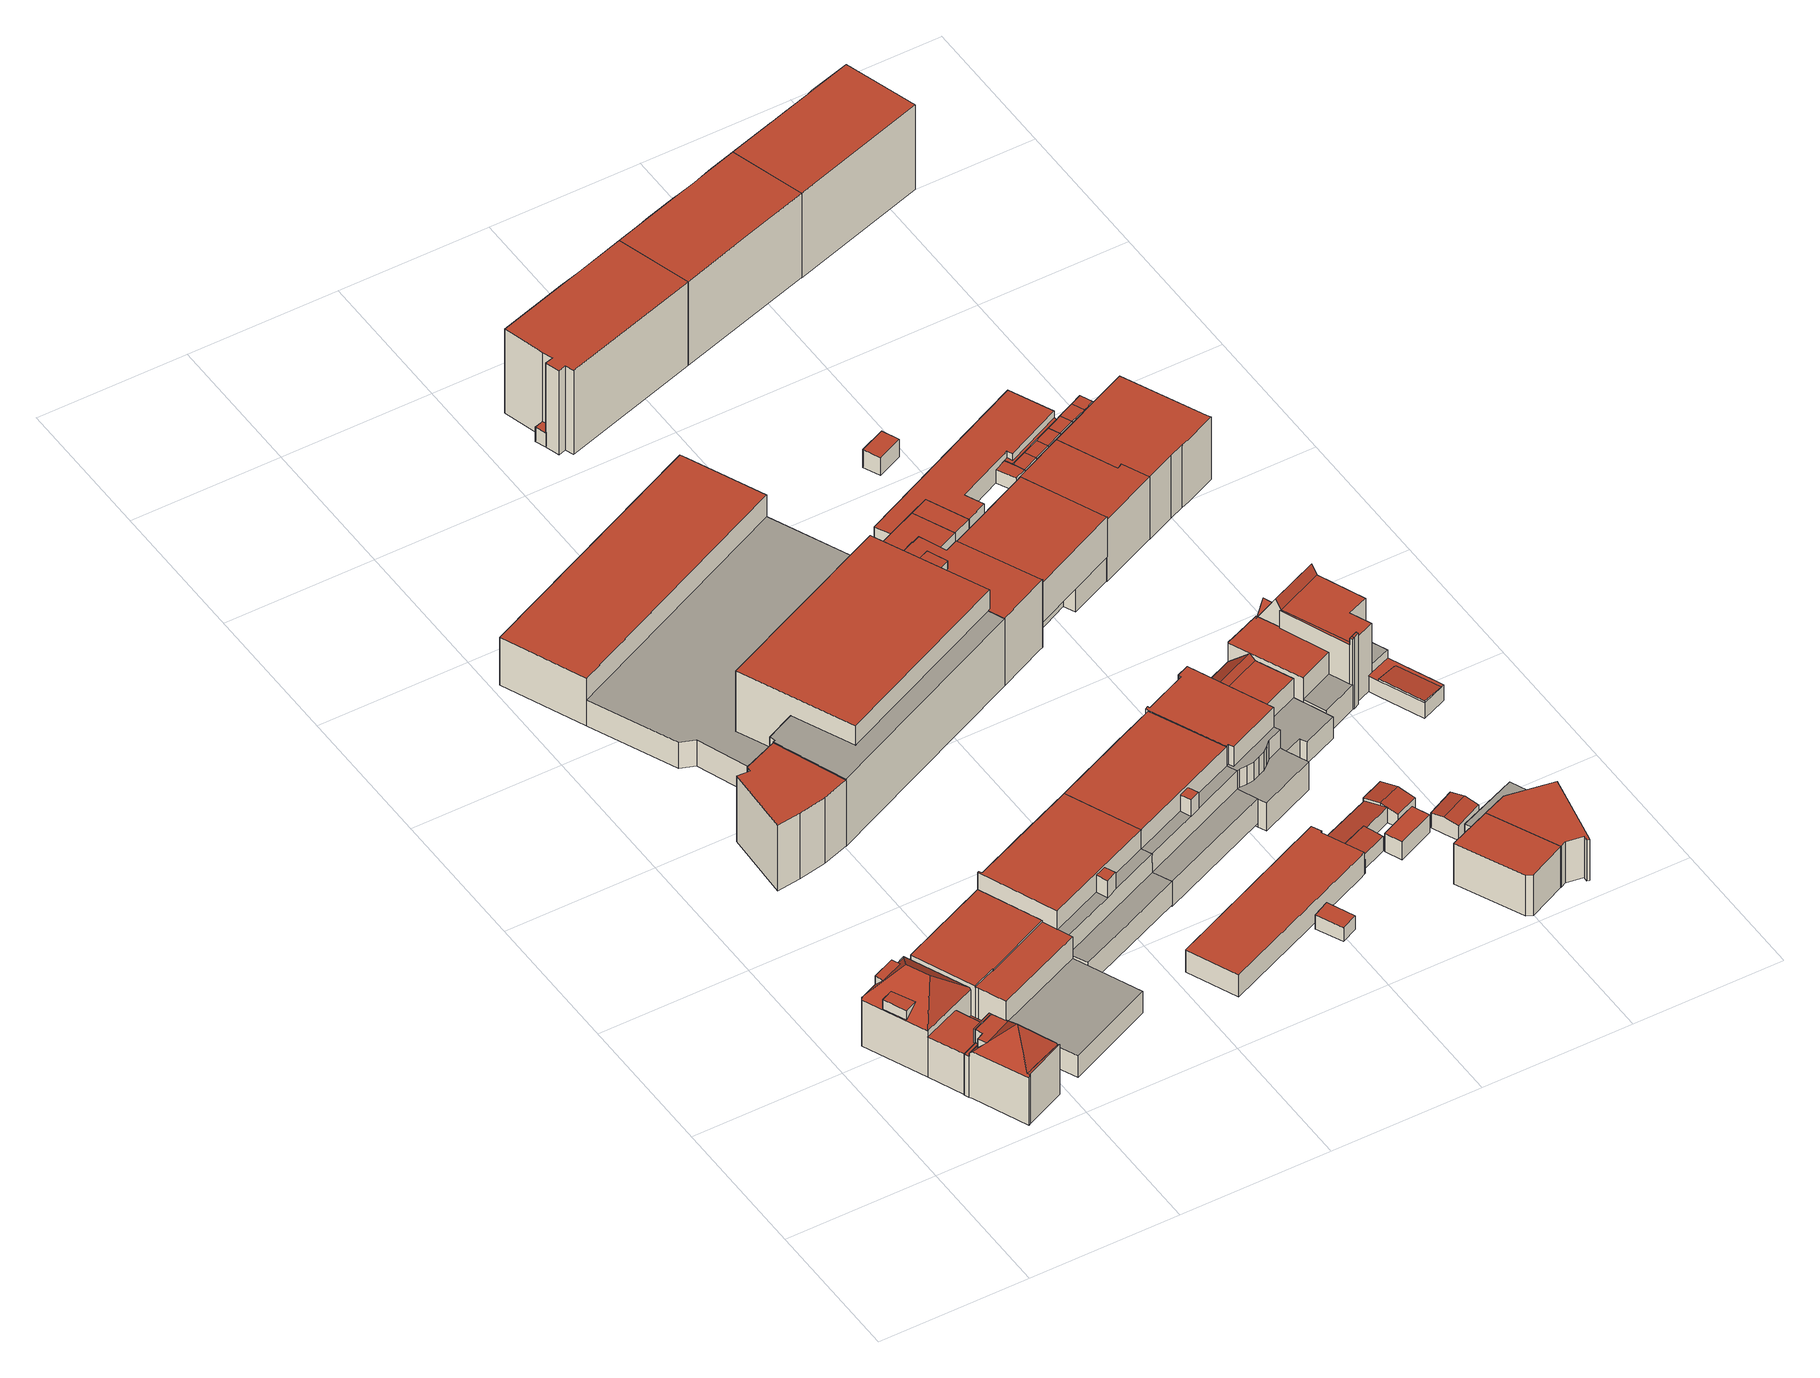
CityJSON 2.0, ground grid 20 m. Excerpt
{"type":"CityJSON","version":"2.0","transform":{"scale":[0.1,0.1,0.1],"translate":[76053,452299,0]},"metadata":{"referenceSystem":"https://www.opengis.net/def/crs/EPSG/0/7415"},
"CityObjects":{
"building1":{"type":"Building","attributes":{"Volume":888.44,"Dakoppervlakte":139.88,"Muuroppervlakte":337.25,"Vloeroppervlakte":117.99,"hoogte_Z_max_in_m_NAP":11.85,"GEB_DOEL":"bijeenkomstfunctie - woonfunctie","dateOfConstruction":"1932-01-01","measuredHeight":10.89},"children":["building1-1"],"geometry":[{"type":"Solid","lod":"2","boundaries":[[[[0,1,2,3,4,5,6,7,8,9,10,11,12,13,14]],[[15,16,17,18]],[[19,16,15,20,21,22,23,24,25]],[[22,26,27,28,29,23],[30,31,32,33]],[[29,34,24,23]],[[34,29,28,35]],[[36,37,38,39,40,41]],[[42,43,44,45,46,47]],[[48,49,50,51]],[[27,26,5,4]],[[4,3,41,28,27]],[[24,34,35,46,12,11,10]],[[25,24,10,9]],[[22,21,6]],[[18,17,19,20]],[[7,6,21,20,19,25,9,8]],[[18,20,15]],[[36,41,3,2]],[[2,1,37,36]],[[45,13,12,46]],[[13,45,44,14]],[[1,0,43,48,51,37]],[[44,43,0,14]],[[43,42,49,48]],[[42,47,40,39]],[[50,38,37,51]],[[50,49,42,39,38]],[[41,40,47,46,35,28]],[[6,5,26,22]],[[17,16,19]],[[52,53,30,33]],[[52,32,31,53]],[[31,30,53]],[[52,33,32]]]],"semantics":{"surfaces":[{"type":"GroundSurface"},{"type":"RoofSurface"},{"type":"WallSurface"}],"values":[[0,1,1,1,1,1,1,1,1,2,2,2,2,2,2,2,2,2,2,2,2,2,2,2,2,2,2,2,2,2,1,2,2,2]]}}]},
"building1-1":{"type":"BuildingInstallation","attributes":{"relationToConstruction":"outside"},"parents":["building1"],"geometry":[{"type":"MultiSurface","lod":"2","boundaries":[[[52,53,30,33]],[[52,32,31,53]],[[31,30,53]],[[52,33,32]]],"semantics":{"surfaces":[{"type":"RoofSurface"},{"type":"WallSurface"}],"values":[0,1,1,1]}}]},
"building2":{"type":"Building","attributes":{"Volume":468.53,"Dakoppervlakte":75.17,"Muuroppervlakte":232.63,"Vloeroppervlakte":55,"hoogte_Z_max_in_m_NAP":11.94,"GEB_DOEL":"industriefunctie - overige gebruiksfunctie","dateOfConstruction":"1932-01-01","measuredHeight":11.08},"geometry":[{"type":"Solid","lod":"2","boundaries":[[[[54,55,56,57,58,59,60,61,62,63,64,65,66]],[[67,68,69,70]],[[51,71,72,73,74,48]],[[37,36,75,76]],[[77,78,79,80]],[[81,82,83,84,74,73]],[[85,86,69,68,81,73]],[[81,87,82]],[[68,88,87,81]],[[85,73,89,90,91,92]],[[62,61,60,78,83,82,87]],[[92,75,55,54,66,86,85]],[[69,86,66,65]],[[87,88,63,62]],[[67,70,64,63,88]],[[65,64,70,69]],[[67,88,68]],[[75,36,56,55]],[[78,60,59,79]],[[56,36,37,80,79,59,58,57]],[[75,92,91,76]],[[78,77,84,83]],[[72,89,73]],[[74,84,77,80,48]],[[51,37,76,91,90,71]],[[72,71,90,89]],[[51,48,80,37]]]],"semantics":{"surfaces":[{"type":"GroundSurface"},{"type":"RoofSurface"},{"type":"WallSurface"}],"values":[[0,1,1,1,1,1,1,1,1,1,2,2,2,2,2,2,2,2,2,2,2,2,2,2,2,2,2]]}}]},
"building3":{"type":"Building","attributes":{"Volume":1581.73,"Dakoppervlakte":172.63,"Muuroppervlakte":419.39,"Vloeroppervlakte":299.23,"hoogte_Z_max_in_m_NAP":7.6,"GEB_DOEL":"winkelfunctie - woonfunctie","dateOfConstruction":"1932-01-01","measuredHeight":6.8},"geometry":[{"type":"Solid","lod":"2","boundaries":[[[[93,94,95,96,97,98,99,100,101,102]],[[103,104,105,106,107]],[[108,109,110,111,112,113]],[[114,115,116,117,118,119,120]],[[100,99,103,107]],[[99,98,104,103]],[[101,100,107,106]],[[97,96,110,109,117]],[[111,110,96,95]],[[95,94,120,112,111]],[[117,116,104,98,97]],[[120,94,93,114]],[[115,114,93,102,105]],[[113,112,120,119]],[[118,108,113,119]],[[109,108,118,117]],[[116,115,105,104]],[[106,105,102,101]]]],"semantics":{"surfaces":[{"type":"GroundSurface"},{"type":"OuterFloorSurface"},{"type":"RoofSurface"},{"type":"WallSurface"}],"values":[[0,1,2,2,3,3,3,3,3,3,3,3,3,3,3,3,3,3]]}}]},
"building4":{"type":"Building","attributes":{"Volume":870.09,"Dakoppervlakte":86.11,"Muuroppervlakte":383.58,"Vloeroppervlakte":86.11,"hoogte_Z_max_in_m_NAP":11.16,"GEB_DOEL":"winkelfunctie,woonfunctie - woonfunctie","dateOfConstruction":"1934-01-01","measuredHeight":10.1},"geometry":[{"type":"Solid","lod":"2","boundaries":[[[[121,122,123,124,125,126,127,128,129]],[[130,131,132,133,134,135,136,137,138]],[[130,138,123,122]],[[122,121,131,130]],[[132,131,121,129]],[[129,128,133,132]],[[133,128,127,126,135,134]],[[126,125,136,135]],[[125,124,137,136]],[[123,138,137,124]]]],"semantics":{"surfaces":[{"type":"GroundSurface"},{"type":"RoofSurface"},{"type":"WallSurface"}],"values":[[0,1,2,2,2,2,2,2,2,2]]}}]},
"building5":{"type":"Building","attributes":{"Volume":1943.56,"Dakoppervlakte":175.83,"Muuroppervlakte":557.55,"Vloeroppervlakte":258.87,"hoogte_Z_max_in_m_NAP":10.24,"GEB_DOEL":"winkelfunctie - woonfunctie","dateOfConstruction":"1965-01-01","measuredHeight":9.32},"geometry":[{"type":"Solid","lod":"2","boundaries":[[[[139,140,141,142,143,144,145,146,147,148,149,150]],[[151,152,153,154,155]],[[156,157,158,159]],[[160,161,162,163]],[[164,165,166,167,168,169,170]],[[171,172,173,174]],[[164,170,139,150]],[[150,149,157,165,164]],[[141,168,167,142]],[[140,169,168,141]],[[170,169,140,139]],[[155,154,145,144]],[[148,147,152,151]],[[154,153,152,147,146,145]],[[144,143,163,162,155]],[[158,157,149,148,151]],[[161,171,174,159]],[[172,171,161,160]],[[159,174,173,156]],[[155,162,161,159,158,151]],[[156,173,172,160,163,166,165,157]],[[166,163,143,142,167]]]],"semantics":{"surfaces":[{"type":"GroundSurface"},{"type":"OuterFloorSurface"},{"type":"RoofSurface"},{"type":"WallSurface"}],"values":[[0,1,1,1,2,2,3,3,3,3,3,3,3,3,3,3,3,3,3,3,3,3]]}}]},
"building6":{"type":"Building","attributes":{"Volume":14063.41,"Dakoppervlakte":986.3,"Muuroppervlakte":2020.78,"Vloeroppervlakte":1757.65,"hoogte_Z_max_in_m_NAP":14.31,"GEB_DOEL":"bijeenkomstfunctie - industriefunctie - winkelfunctie - woonfunctie","dateOfConstruction":"2007-01-01","measuredHeight":13.35},"geometry":[{"type":"Solid","lod":"2","boundaries":[[[[175,176,177,178,179,180,181,182,183,184,185,186,187,188,189,190,191,192,193,194,195,196,197]],[[198,199,200,201,202,203,204,205,206,207]],[[208,209,210,211,212,213,214,215,216,217]],[[218,219,220,221,222]],[[223,224,225,226]],[[227,228,229,230,231,232,233,234,235,236,237,238,239,240,241,242,243]],[[244,245,246,247,248]],[[249,250,251,252]],[[207,191,190,198]],[[190,189,199,198]],[[189,188,200,199]],[[195,206,205,196]],[[221,220,219,206,195,194,193]],[[221,193,192,222]],[[218,222,192,191,207]],[[207,206,219,218]],[[234,233,180,179]],[[179,178,247,235,234]],[[175,197,238,237,245]],[[197,196,205,239,238]],[[233,232,181,180]],[[244,248,247,178,177,176]],[[245,244,176,175]],[[247,246,236,235]],[[236,246,245,237]],[[250,243,242,251]],[[252,251,242,241]],[[250,249,227,243]],[[186,185,210,209]],[[210,185,184,183,212,211]],[[217,200,188,187,208]],[[186,209,208,187]],[[229,213,212,230]],[[214,213,229,228,223,226,215]],[[203,202,225,224]],[[239,205,204,240]],[[216,201,200,217]],[[225,202,201,216,215,226]],[[249,252,241,240,204,203,224,223,228,227]],[[230,212,183,182,181,232,231]]]],"semantics":{"surfaces":[{"type":"GroundSurface"},{"type":"OuterFloorSurface"},{"type":"RoofSurface"},{"type":"WallSurface"}],"values":[[0,1,1,2,2,2,2,2,3,3,3,3,3,3,3,3,3,3,3,3,3,3,3,3,3,3,3,3,3,3,3,3,3,3,3,3,3,3,3,3]]}}]},
"building7":{"type":"Building","attributes":{"Volume":2025.37,"Dakoppervlakte":179.25,"Muuroppervlakte":566.85,"Vloeroppervlakte":248.14,"hoogte_Z_max_in_m_NAP":10.24,"GEB_DOEL":"winkelfunctie - woonfunctie","dateOfConstruction":"1965-01-01","measuredHeight":9.5},"geometry":[{"type":"Solid","lod":"2","boundaries":[[[[253,254,255,256,257,258,259,260,261]],[[154,262,263,155]],[[162,264,265,163]],[[266,267,268,269]],[[270,271,272,167,166]],[[273,274,275,276]],[[270,269,259,258,271]],[[271,258,257,256,167,272]],[[155,254,253,154]],[[262,154,253,261]],[[262,261,260,263]],[[260,259,269,268,263]],[[162,163,255,254,155]],[[267,276,275,264]],[[273,276,267,266]],[[264,275,274,265]],[[267,264,162,155,263,268]],[[265,274,273,266,269,270,166,163]],[[256,255,163,166,167]]]],"semantics":{"surfaces":[{"type":"GroundSurface"},{"type":"OuterFloorSurface"},{"type":"RoofSurface"},{"type":"WallSurface"}],"values":[[0,1,1,1,2,2,3,3,3,3,3,3,3,3,3,3,3,3,3]]}}]},
"building8":{"type":"Building","attributes":{"Volume":702.46,"Dakoppervlakte":218.72,"Muuroppervlakte":255.79,"Vloeroppervlakte":218.22,"hoogte_Z_max_in_m_NAP":4.01,"GEB_DOEL":"onbekend","dateOfConstruction":"1932-01-01","measuredHeight":3.42},"geometry":[{"type":"Solid","lod":"2","boundaries":[[[[277,278,279,280,281,282,283,284,285,286,287,288]],[[289,290,291,292,293,294,295]],[[296,297,298,299,300,301,302]],[[303,304,305,306,307,308]],[[292,291,279,278]],[[278,277,293,292]],[[307,295,294,293,277,288,287]],[[300,283,282,301]],[[301,282,281,302]],[[296,302,281,280]],[[303,308,286,285]],[[304,303,285,284]],[[286,308,307,287]],[[305,304,284,283,300,299]],[[305,299,298,306]],[[307,306,298,297,289,295]],[[297,296,290,289]],[[280,279,291,290,296]]]],"semantics":{"surfaces":[{"type":"GroundSurface"},{"type":"RoofSurface"},{"type":"WallSurface"}],"values":[[0,1,1,1,2,2,2,2,2,2,2,2,2,2,2,2,2,2]]}}]},
"building9":{"type":"Building","attributes":{"Volume":20.59,"Dakoppervlakte":9.68,"Muuroppervlakte":27.11,"Vloeroppervlakte":9.68,"hoogte_Z_max_in_m_NAP":2.98,"GEB_DOEL":"onbekend","dateOfConstruction":"1928-01-01","measuredHeight":2.13},"geometry":[{"type":"Solid","lod":"2","boundaries":[[[[309,310,311,312]],[[313,314,315,316]],[[312,314,313,309]],[[312,311,315,314]],[[310,316,315,311]],[[316,310,309,313]]]],"semantics":{"surfaces":[{"type":"GroundSurface"},{"type":"RoofSurface"},{"type":"WallSurface"}],"values":[[0,1,2,2,2,2]]}}]},
"building10":{"type":"Building","attributes":{"Volume":3.92,"Dakoppervlakte":1.78,"Muuroppervlakte":11.78,"Vloeroppervlakte":1.78,"hoogte_Z_max_in_m_NAP":3.5,"GEB_DOEL":"onbekend","dateOfConstruction":"1966-01-01","measuredHeight":2.2},"geometry":[{"type":"Solid","lod":"2","boundaries":[[[[317,318,319,320,321]],[[322,323,324,325,326]],[[323,321,320,319,325,324]],[[319,318,326,325]],[[317,322,326,318]],[[322,317,321,323]]]],"semantics":{"surfaces":[{"type":"GroundSurface"},{"type":"RoofSurface"},{"type":"WallSurface"}],"values":[[0,1,2,2,2,2]]}}]},
"building11":{"type":"Building","attributes":{"Volume":1177.25,"Dakoppervlakte":97.2,"Muuroppervlakte":461.19,"Vloeroppervlakte":137.43,"hoogte_Z_max_in_m_NAP":10.32,"GEB_DOEL":"industriefunctie - woonfunctie","dateOfConstruction":"1992-01-01","measuredHeight":10.07},"geometry":[{"type":"Solid","lod":"2","boundaries":[[[[327,328,329,330,331,332,333,334,335,336,337,338,339,340,341,342]],[[343,344,345,346,347,263,262,348,349,350,351,352,353]],[[354,355,356,357,358,359,360,361,362,363,364,269,268]],[[365,366,367,368,369,370,371,372,373,374,375,376]],[[332,331,369,368]],[[370,369,331,330,269]],[[373,362,339,338,374]],[[374,338,337,336,376,375]],[[376,336,335,365]],[[335,334,366,365]],[[366,334,333,367]],[[327,342,349,348]],[[342,341,350,349]],[[340,351,350,341]],[[262,263,329,328]],[[348,262,328,327]],[[340,339,362,361,351]],[[268,269,330,329,263]],[[263,347,354,268]],[[355,354,347,346]],[[356,355,346,345]],[[357,356,345,344]],[[344,343,358,357]],[[359,358,343,353]],[[359,353,352,360]],[[360,352,351,361]],[[269,364,371,370]],[[371,364,363,372]],[[372,363,362,373]],[[332,368,367,333]]]],"semantics":{"surfaces":[{"type":"GroundSurface"},{"type":"OuterFloorSurface"},{"type":"RoofSurface"},{"type":"WallSurface"}],"values":[[0,1,1,2,3,3,3,3,3,3,3,3,3,3,3,3,3,3,3,3,3,3,3,3,3,3,3,3,3,3]]}}]},
"building12":{"type":"Building","attributes":{"Volume":2631.33,"Dakoppervlakte":203.4,"Muuroppervlakte":799.81,"Vloeroppervlakte":203.4,"hoogte_Z_max_in_m_NAP":14.12,"GEB_DOEL":"woonfunctie","dateOfConstruction":"1966-01-01","measuredHeight":12.94},"geometry":[{"type":"Solid","lod":"2","boundaries":[[[[377,378,379,380,381,382,383,384,385,386,387,388,389,390]],[[391,392,393,394,395,396,397,398,399,400,401,402,403,404]],[[385,384,401,400]],[[381,380,391,404,403,402,401,384,383,382]],[[391,380,379,378,393,392]],[[378,377,394,393]],[[377,390,395,394]],[[390,389,396,395]],[[396,389,388,387,398,397]],[[387,386,399,398]],[[385,400,399,386]]]],"semantics":{"surfaces":[{"type":"GroundSurface"},{"type":"RoofSurface"},{"type":"WallSurface"}],"values":[[0,1,2,2,2,2,2,2,2,2,2]]}}]},
"building13":{"type":"Building","attributes":{"Volume":139.35,"Dakoppervlakte":45.34,"Muuroppervlakte":83.41,"Vloeroppervlakte":45.34,"hoogte_Z_max_in_m_NAP":4,"GEB_DOEL":"onbekend","dateOfConstruction":"1974-01-01","measuredHeight":3.07},"geometry":[{"type":"Solid","lod":"2","boundaries":[[[[405,406,407,408,409]],[[410,411,412,413,414]],[[406,405,413,412]],[[405,409,414,413]],[[409,408,410,414]],[[408,407,411,410]],[[407,406,412,411]]]],"semantics":{"surfaces":[{"type":"GroundSurface"},{"type":"RoofSurface"},{"type":"WallSurface"}],"values":[[0,1,2,2,2,2,2]]}}]},
"building14":{"type":"Building","attributes":{"Volume":35.81,"Dakoppervlakte":13.01,"Muuroppervlakte":43.2,"Vloeroppervlakte":13,"hoogte_Z_max_in_m_NAP":3.34,"GEB_DOEL":"onbekend","dateOfConstruction":"1928-01-01","measuredHeight":2.8},"geometry":[{"type":"Solid","lod":"2","boundaries":[[[[415,416,417,418,419]],[[420,421,422,423,424]],[[424,416,415,420]],[[420,415,419,418,422,421]],[[422,418,417,423]],[[424,423,417,416]]]],"semantics":{"surfaces":[{"type":"GroundSurface"},{"type":"RoofSurface"},{"type":"WallSurface"}],"values":[[0,1,2,2,2,2]]}}]},
"building15":{"type":"Building","attributes":{"Volume":411.59,"Dakoppervlakte":65.21,"Muuroppervlakte":214.16,"Vloeroppervlakte":69.67,"hoogte_Z_max_in_m_NAP":7.13,"GEB_DOEL":"woonfunctie","dateOfConstruction":"1928-01-01","measuredHeight":6.27},"geometry":[{"type":"Solid","lod":"2","boundaries":[[[[425,426,427,428,429,430,431,432,433,434,435,436]],[[437,438,439,440]],[[441,442,443,444,445,446]],[[447,448,449,450]],[[433,432,445,444]],[[431,430,441,446]],[[442,441,430,429]],[[429,428,439,443,442]],[[428,427,450,440,439]],[[438,437,435,434]],[[426,447,450,427]],[[425,448,447,426]],[[425,436,449,448]],[[440,450,449,436,435,437]],[[433,444,443,439,438,434]],[[446,445,432,431]]]],"semantics":{"surfaces":[{"type":"GroundSurface"},{"type":"OuterFloorSurface"},{"type":"RoofSurface"},{"type":"WallSurface"}],"values":[[0,1,2,2,3,3,3,3,3,3,3,3,3,3,3,3]]}}]},
"building16":{"type":"Building","attributes":{"Volume":1501.16,"Dakoppervlakte":157.14,"Muuroppervlakte":495.07,"Vloeroppervlakte":143.59,"hoogte_Z_max_in_m_NAP":10.78,"GEB_DOEL":"industriefunctie - woonfunctie","dateOfConstruction":"1974-01-01","measuredHeight":9.88},"geometry":[{"type":"MultiSurface","lod":"2","boundaries":[[[451,452,453,454,455,456,457]],[[458,459,460,461,462,463,464,465]],[[466,467,468,469,470,471,472,473]],[[467,461,460,468]],[[469,468,460,459]],[[457,456,471,470,469,459,458]],[[455,454,473,471,456]],[[466,473,454,453,462,461,467]],[[451,457,458,465]],[[452,451,465,464]],[[464,463,462,453,452]]],"semantics":{"surfaces":[{"type":"GroundSurface"},{"type":"OuterCeilingSurface"},{"type":"RoofSurface"},{"type":"WallSurface"}],"values":[0,1,2,3,3,3,3,3,3,3,3]}}]},
"building17":{"type":"Building","attributes":{"Volume":568.85,"Dakoppervlakte":83.35,"Muuroppervlakte":226.31,"Vloeroppervlakte":113.78,"hoogte_Z_max_in_m_NAP":7.65,"GEB_DOEL":"winkelfunctie,woonfunctie","dateOfConstruction":"1932-01-01","measuredHeight":6.86},"geometry":[{"type":"Solid","lod":"2","boundaries":[[[[474,475,476,477,478,479,480,481,482,483,484,485,486]],[[487,488,489,490,491,492,493]],[[494,495,496,497]],[[497,498,499,494]],[[500,501,499,498]],[[501,500,485,484]],[[482,481,489,495,494,499,501,484,483]],[[497,496,488,475,474,486,498]],[[488,487,493,477,476,475]],[[489,481,480,490]],[[480,479,491,490]],[[479,478,492,491]],[[478,477,493,492]],[[488,496,495,489]],[[486,485,500,498]]]],"semantics":{"surfaces":[{"type":"GroundSurface"},{"type":"OuterFloorSurface"},{"type":"RoofSurface"},{"type":"WallSurface"}],"values":[[0,1,2,2,2,3,3,3,3,3,3,3,3,3,3]]}}]},
"building18":{"type":"Building","attributes":{"Volume":35.71,"Dakoppervlakte":16.37,"Muuroppervlakte":34.48,"Vloeroppervlakte":15.98,"hoogte_Z_max_in_m_NAP":3.05,"GEB_DOEL":"onbekend","dateOfConstruction":"1980-01-01","measuredHeight":2.5},"geometry":[{"type":"Solid","lod":"2","boundaries":[[[[502,503,504,505,506,507]],[[508,509,510,511]],[[508,511,512,513]],[[513,512,502,507]],[[505,504,510,509]],[[503,511,510,504]],[[513,507,506,505,509,508]],[[503,502,512,511]]]],"semantics":{"surfaces":[{"type":"GroundSurface"},{"type":"RoofSurface"},{"type":"WallSurface"}],"values":[[0,1,1,2,2,2,2,2]]}}]},
"building19":{"type":"Building","attributes":{"Volume":49.72,"Dakoppervlakte":16.18,"Muuroppervlakte":53.08,"Vloeroppervlakte":16.18,"hoogte_Z_max_in_m_NAP":4,"GEB_DOEL":"onbekend","dateOfConstruction":"1974-01-01","measuredHeight":3.07},"geometry":[{"type":"Solid","lod":"2","boundaries":[[[[514,408,407,515]],[[516,517,411,410]],[[514,515,517,516]],[[515,407,411,517]],[[408,410,411,407]],[[408,514,516,410]]]],"semantics":{"surfaces":[{"type":"GroundSurface"},{"type":"RoofSurface"},{"type":"WallSurface"}],"values":[[0,1,2,2,2,2]]}}]},
"building20":{"type":"Building","attributes":{"Volume":38.27,"Dakoppervlakte":16.06,"Muuroppervlakte":36.92,"Vloeroppervlakte":19.9,"hoogte_Z_max_in_m_NAP":3.44,"GEB_DOEL":"onbekend","dateOfConstruction":"1928-01-01","measuredHeight":2.67},"geometry":[{"type":"Solid","lod":"2","boundaries":[[[[518,519,520,521,522,523]],[[524,525,526,527]],[[524,528,529,525]],[[527,518,523,522,528,524]],[[522,521,529,528]],[[529,521,520,519,526,525]],[[527,526,519,518]]]],"semantics":{"surfaces":[{"type":"GroundSurface"},{"type":"RoofSurface"},{"type":"WallSurface"}],"values":[[0,1,1,2,2,2,2]]}}]},
"building21":{"type":"Building","attributes":{"Volume":23.76,"Dakoppervlakte":8.87,"Muuroppervlakte":32.67,"Vloeroppervlakte":8.87,"hoogte_Z_max_in_m_NAP":3.67,"GEB_DOEL":"overige gebruiksfunctie","dateOfConstruction":"1980-01-01","measuredHeight":2.68},"geometry":[{"type":"Solid","lod":"2","boundaries":[[[[530,531,532,533]],[[534,535,536,537]],[[530,533,534,537]],[[533,532,535,534]],[[531,536,535,532]],[[536,531,530,537]]]],"semantics":{"surfaces":[{"type":"GroundSurface"},{"type":"RoofSurface"},{"type":"WallSurface"}],"values":[[0,1,2,2,2,2]]}}]},
"building22":{"type":"Building","attributes":{"Volume":539.73,"Dakoppervlakte":70.27,"Muuroppervlakte":249.35,"Vloeroppervlakte":103.03,"hoogte_Z_max_in_m_NAP":7.13,"GEB_DOEL":"industriefunctie - woonfunctie","dateOfConstruction":"1928-01-01","measuredHeight":6.34},"geometry":[{"type":"Solid","lod":"2","boundaries":[[[[538,539,540,541,542,543,544,545,546,547,548,549,550,551]],[[552,553,554,555,556,557]],[[558,556,559,560]],[[443,442,561,562,563,564,565,566]],[[567,568,569,570,571,572]],[[573,574,575,576]],[[543,542,442,443,554]],[[542,541,561,442]],[[562,561,541,540]],[[562,540,539,563]],[[564,538,551,559,565]],[[545,544,553,552]],[[544,543,554,553]],[[552,557,546,545]],[[549,548,567,572]],[[547,568,567,548]],[[549,572,574,573,550]],[[551,550,573,560,559]],[[571,575,574,572]],[[575,571,570,576]],[[569,558,560,573,576,570]],[[557,556,558,569,568,547,546]],[[556,555,566,565,559]],[[555,554,443,566]],[[563,539,538,564]]]],"semantics":{"surfaces":[{"type":"GroundSurface"},{"type":"OuterFloorSurface"},{"type":"RoofSurface"},{"type":"WallSurface"}],"values":[[0,1,1,2,2,2,3,3,3,3,3,3,3,3,3,3,3,3,3,3,3,3,3,3,3]]}}]},
"building23":{"type":"Building","attributes":{"Volume":475.35,"Dakoppervlakte":56.86,"Muuroppervlakte":326.02,"Vloeroppervlakte":73.69,"hoogte_Z_max_in_m_NAP":11.46,"GEB_DOEL":"winkelfunctie,woonfunctie","dateOfConstruction":"1932-01-01","measuredHeight":10.77},"geometry":[{"type":"Solid","lod":"2","boundaries":[[[[577,578,579,580,581,582,583,584,585,586]],[[587,588,589,590,591]],[[592,593,594,595,596,597,598,599]],[[600,601,602,603]],[[604,605,606,607]],[[593,592,584,583,587]],[[577,597,596,578]],[[598,586,585,584,592,599]],[[583,582,588,587]],[[589,588,582,581]],[[596,603,602,579,578]],[[581,580,604,607,589]],[[605,604,580,579,602]],[[602,601,606,605]],[[606,601,590,589,607]],[[587,591,594,593]],[[601,600,595,594,591,590]],[[600,603,596,595]],[[577,586,598,597]]]],"semantics":{"surfaces":[{"type":"GroundSurface"},{"type":"OuterFloorSurface"},{"type":"RoofSurface"},{"type":"WallSurface"}],"values":[[0,1,2,2,2,3,3,3,3,3,3,3,3,3,3,3,3,3,3]]}}]},
"building24":{"type":"Building","attributes":{"Volume":451.58,"Dakoppervlakte":144.6,"Muuroppervlakte":228.47,"Vloeroppervlakte":144.6,"hoogte_Z_max_in_m_NAP":4,"GEB_DOEL":"onbekend","dateOfConstruction":"1974-01-01","measuredHeight":3.15},"geometry":[{"type":"Solid","lod":"2","boundaries":[[[[406,608,609,610,611,612,613,614,615,616,617,618,514,515]],[[619,620,621,622,623,624,625,626,627,412,517,516,628]],[[629,630,631,632,633,634,635]],[[610,609,626,625,629]],[[609,608,627,626]],[[406,515,517,412]],[[515,514,516,517]],[[618,628,516,514]],[[635,634,633,613,612,611]],[[611,610,629,635]],[[614,613,633,632]],[[623,631,630,624]],[[625,624,630,629]],[[608,406,412,627]],[[618,617,616,620,619,628]],[[632,631,623,622,621,620,616,615,614]]]],"semantics":{"surfaces":[{"type":"GroundSurface"},{"type":"RoofSurface"},{"type":"WallSurface"}],"values":[[0,1,1,2,2,2,2,2,2,2,2,2,2,2,2,2]]}}]},
"building25":{"type":"Building","attributes":{"Volume":919.11,"Dakoppervlakte":96.92,"Muuroppervlakte":393.72,"Vloeroppervlakte":96.92,"hoogte_Z_max_in_m_NAP":10.38,"GEB_DOEL":"woonfunctie","dateOfConstruction":"1925-01-01","measuredHeight":9.48},"geometry":[{"type":"Solid","lod":"2","boundaries":[[[[456,636,637,638,639,640,641,457]],[[642,643,644,645,646,647,648,649]],[[636,456,648,647]],[[642,649,648,456,457,641]],[[639,644,643,640]],[[639,638,645,644]],[[637,646,645,638]],[[636,647,646,637]],[[641,640,643,642]]]],"semantics":{"surfaces":[{"type":"GroundSurface"},{"type":"RoofSurface"},{"type":"WallSurface"}],"values":[[0,1,2,2,2,2,2,2,2]]}}]},
"building26":{"type":"Building","attributes":{"Volume":2597.93,"Dakoppervlakte":200.64,"Muuroppervlakte":771.16,"Vloeroppervlakte":200.64,"hoogte_Z_max_in_m_NAP":14.12,"GEB_DOEL":"woonfunctie","dateOfConstruction":"1966-01-01","measuredHeight":12.95},"geometry":[{"type":"Solid","lod":"2","boundaries":[[[[650,651,652,385,384,653,654,655,656,657,658]],[[659,660,661,401,400,662,663,664,665,666,667]],[[651,650,664,663]],[[384,385,400,401]],[[385,652,651,663,662,400]],[[658,657,656,655,654,653,384,401,661,660,659,667,666,665,664,650]]]],"semantics":{"surfaces":[{"type":"GroundSurface"},{"type":"RoofSurface"},{"type":"WallSurface"}],"values":[[0,1,2,2,2,2]]}}]},
"building27":{"type":"Building","attributes":{"Volume":9.86,"Dakoppervlakte":4.61,"Muuroppervlakte":18.88,"Vloeroppervlakte":4.61,"hoogte_Z_max_in_m_NAP":3,"GEB_DOEL":"onbekend","dateOfConstruction":"1974-01-01","measuredHeight":2.14},"geometry":[{"type":"Solid","lod":"2","boundaries":[[[[615,614,613,668,669]],[[670,671,633,632,672]],[[615,672,632,614]],[[615,669,670,672]],[[669,668,671,670]],[[632,633,671,668,613,614]]]],"semantics":{"surfaces":[{"type":"GroundSurface"},{"type":"RoofSurface"},{"type":"WallSurface"}],"values":[[0,1,2,2,2,2]]}}]},
"building28":{"type":"Building","attributes":{"Volume":916.88,"Dakoppervlakte":134.26,"Muuroppervlakte":425.31,"Vloeroppervlakte":121.74,"hoogte_Z_max_in_m_NAP":11.75,"GEB_DOEL":"industriefunctie - woonfunctie","dateOfConstruction":"1932-01-01","measuredHeight":11.18},"geometry":[{"type":"Solid","lod":"2","boundaries":[[[[673,674,675,676,677,678,679,680,681,682,683,684,685,686,687,688,689,690,691,692,693,694,695]],[[696,697,698,699]],[[605,604,700,701]],[[702,703,704,705]],[[705,706,707,702]],[[702,707,708,709,710,711,712,713,714,703]],[[603,602,715,716,717,718,719]],[[712,711,603,719]],[[720,721,722,723,724,725,726,727,728]],[[729,727,726,730]],[[679,678,713,712]],[[710,673,695,694,693,602,603,711]],[[712,719,718,697,681,680,679]],[[691,690,715,701,700]],[[693,692,604,605,602]],[[691,700,604,692]],[[723,699,716,715,690,689,724]],[[701,715,602,605]],[[705,731,708,706]],[[714,731,705,704]],[[706,708,707]],[[703,714,704]],[[725,724,689,688,687,732]],[[728,685,684,683,721,720]],[[683,682,722,721]],[[697,696,722,682,681]],[[696,699,723,722]],[[730,725,732,729]],[[729,732,727]],[[728,727,732,687,686,685]],[[725,730,726]],[[716,699,698,717]],[[717,698,697,718]],[[714,713,678,677,676,675,674,673,710,709,708,731]]]],"semantics":{"surfaces":[{"type":"GroundSurface"},{"type":"OuterFloorSurface"},{"type":"RoofSurface"},{"type":"WallSurface"}],"values":[[0,1,2,2,2,2,2,2,2,2,3,3,3,3,3,3,3,3,3,3,3,3,3,3,3,3,3,3,3,3,3,3,3,3]]}}]},
"building29":{"type":"Building","attributes":{"Volume":8.15,"Dakoppervlakte":3.79,"Muuroppervlakte":17.09,"Vloeroppervlakte":3.79,"hoogte_Z_max_in_m_NAP":3,"GEB_DOEL":"onbekend","dateOfConstruction":"1974-01-01","measuredHeight":2.15},"geometry":[{"type":"Solid","lod":"2","boundaries":[[[[733,734,668,613]],[[633,671,735,736]],[[613,633,736,733]],[[613,668,671,633]],[[735,671,668,734]],[[736,735,734,733]]]],"semantics":{"surfaces":[{"type":"GroundSurface"},{"type":"RoofSurface"},{"type":"WallSurface"}],"values":[[0,1,2,2,2,2]]}}]},
"building30":{"type":"Building","attributes":{"Volume":8.35,"Dakoppervlakte":3.85,"Muuroppervlakte":17.36,"Vloeroppervlakte":3.85,"hoogte_Z_max_in_m_NAP":3,"GEB_DOEL":"onbekend","dateOfConstruction":"1974-01-01","measuredHeight":2.17},"geometry":[{"type":"Solid","lod":"2","boundaries":[[[[737,738,739,740]],[[741,736,735,742]],[[740,736,741,737]],[[735,736,740,739]],[[738,742,735,739]],[[738,737,741,742]]]],"semantics":{"surfaces":[{"type":"GroundSurface"},{"type":"RoofSurface"},{"type":"WallSurface"}],"values":[[0,1,2,2,2,2]]}}]},
"building31":{"type":"Building","attributes":{"Volume":3.16,"Dakoppervlakte":1.42,"Muuroppervlakte":12.13,"Vloeroppervlakte":1.42,"hoogte_Z_max_in_m_NAP":3,"GEB_DOEL":"onbekend","dateOfConstruction":"1925-01-01","measuredHeight":2.23},"geometry":[{"type":"Solid","lod":"2","boundaries":[[[[743,744,745,746]],[[747,748,749,750]],[[745,744,747,750]],[[744,743,748,747]],[[746,749,748,743]],[[745,750,749,746]]]],"semantics":{"surfaces":[{"type":"GroundSurface"},{"type":"RoofSurface"},{"type":"WallSurface"}],"values":[[0,1,2,2,2,2]]}}]},
"building32":{"type":"Building","attributes":{"Volume":8.46,"Dakoppervlakte":3.9,"Muuroppervlakte":17.46,"Vloeroppervlakte":3.9,"hoogte_Z_max_in_m_NAP":3,"GEB_DOEL":"onbekend","dateOfConstruction":"1974-01-01","measuredHeight":2.17},"geometry":[{"type":"Solid","lod":"2","boundaries":[[[[751,752,738,737]],[[741,742,753,634]],[[751,737,741,634]],[[737,738,742,741]],[[752,753,742,738]],[[752,751,634,753]]]],"semantics":{"surfaces":[{"type":"GroundSurface"},{"type":"RoofSurface"},{"type":"WallSurface"}],"values":[[0,1,2,2,2,2]]}}]},
"building33":{"type":"Building","attributes":{"Volume":1466.69,"Dakoppervlakte":153.53,"Muuroppervlakte":478.9,"Vloeroppervlakte":153.53,"hoogte_Z_max_in_m_NAP":10.38,"GEB_DOEL":"woonfunctie","dateOfConstruction":"1954-01-01","measuredHeight":9.55},"geometry":[{"type":"MultiSurface","lod":"2","boundaries":[[[754,755,756,757,758,759,760,761,762,763,764]],[[643,765,766,767,768,769,770,771,646,645,644]],[[761,760,770,769]],[[758,646,770,760,759]],[[645,646,758,757]],[[757,756,644,645]],[[756,755,643,644]],[[755,754,765,643]],[[754,764,766,765]],[[766,764,763,762,768,767]],[[769,768,762,761]]],"semantics":{"surfaces":[{"type":"GroundSurface"},{"type":"RoofSurface"},{"type":"WallSurface"}],"values":[0,1,2,2,2,2,2,2,2,2,2]}}]},
"building34":{"type":"Building","attributes":{"Volume":2.52,"Dakoppervlakte":1.15,"Muuroppervlakte":10.23,"Vloeroppervlakte":1.15,"hoogte_Z_max_in_m_NAP":3,"GEB_DOEL":"onbekend","dateOfConstruction":"1925-01-01","measuredHeight":2.19},"geometry":[{"type":"Solid","lod":"2","boundaries":[[[[745,772,773,746]],[[750,749,774,775]],[[745,746,749,750]],[[746,773,774,749]],[[775,774,773,772]],[[745,750,775,772]]]],"semantics":{"surfaces":[{"type":"GroundSurface"},{"type":"RoofSurface"},{"type":"WallSurface"}],"values":[[0,1,2,2,2,2]]}}]},
"building35":{"type":"Building","attributes":{"Volume":8.62,"Dakoppervlakte":3.95,"Muuroppervlakte":17.67,"Vloeroppervlakte":3.95,"hoogte_Z_max_in_m_NAP":3,"GEB_DOEL":"onbekend","dateOfConstruction":"1974-01-01","measuredHeight":2.18},"geometry":[{"type":"Solid","lod":"2","boundaries":[[[[776,752,751,777,778]],[[779,635,634,753,780]],[[634,635,779,778,777,751]],[[751,752,753,634]],[[780,753,752,776]],[[776,778,779,780]]]],"semantics":{"surfaces":[{"type":"GroundSurface"},{"type":"RoofSurface"},{"type":"WallSurface"}],"values":[[0,1,2,2,2,2]]}}]},
"building36":{"type":"Building","attributes":{"Volume":8.63,"Dakoppervlakte":4,"Muuroppervlakte":17.55,"Vloeroppervlakte":4,"hoogte_Z_max_in_m_NAP":3,"GEB_DOEL":"onbekend","dateOfConstruction":"1974-01-01","measuredHeight":2.16},"geometry":[{"type":"Solid","lod":"2","boundaries":[[[[781,782,776,778]],[[779,780,783,784]],[[778,779,784,781]],[[778,776,780,779]],[[782,783,780,776]],[[781,784,783,782]]]],"semantics":{"surfaces":[{"type":"GroundSurface"},{"type":"RoofSurface"},{"type":"WallSurface"}],"values":[[0,1,2,2,2,2]]}}]},
"building37":{"type":"Building","attributes":{"Volume":6.05,"Dakoppervlakte":2.87,"Muuroppervlakte":14.3,"Vloeroppervlakte":2.87,"hoogte_Z_max_in_m_NAP":3,"GEB_DOEL":"onbekend","dateOfConstruction":"1974-01-01","measuredHeight":2.11},"geometry":[{"type":"Solid","lod":"2","boundaries":[[[[785,786,787,788]],[[789,784,783,790]],[[785,788,784,789]],[[788,787,783,784]],[[786,790,783,787]],[[785,789,790,786]]]],"semantics":{"surfaces":[{"type":"GroundSurface"},{"type":"RoofSurface"},{"type":"WallSurface"}],"values":[[0,1,2,2,2,2]]}}]},
"building38":{"type":"Building","attributes":{"Volume":2597.3,"Dakoppervlakte":200.23,"Muuroppervlakte":771.44,"Vloeroppervlakte":200.23,"hoogte_Z_max_in_m_NAP":14.12,"GEB_DOEL":"woonfunctie","dateOfConstruction":"1966-01-01","measuredHeight":12.97},"geometry":[{"type":"Solid","lod":"2","boundaries":[[[[791,792,793,794,795,796,797,798,799,800,801,802]],[[803,804,805,806,807,664,663,808,809,810,811,812]],[[800,799,663,664]],[[797,796,810,809]],[[810,796,795,794,793,792,791,802,801,800,664,807,806,805,804,803,812,811]],[[798,797,809,808,663,799]]]],"semantics":{"surfaces":[{"type":"GroundSurface"},{"type":"RoofSurface"},{"type":"WallSurface"}],"values":[[0,1,2,2,2,2]]}}]}
},
"vertices":[
[143,111,10],[114,99,10],[94,90,10],[74,136,10],[38,219,10],[39,220,10],[39,221,10],[63,231,10],[93,244,10],[99,246,10],[115,253,10],[150,170,10],[151,168,10],[170,123,10],[152,115,10],[67,220,96],[98,233,96],[93,244,96],[63,231,96],[93,244,83],[63,231,83],[39,221,82],[39,221,83],[90,209,118],[115,253,83],[99,246,83],[39,220,83],[38,219,81],[74,136,81],[103,179,118],[79,170,96],[63,163,82],[50,193,82],[65,200,96],[150,170,84],[151,168,81],[94,90,72],[114,99,72],[113,101,72],[142,114,72],[124,157,72],[74,136,72],[142,114,42],[143,111,42],[152,115,42],[170,123,42],[151,168,42],[124,157,42],[143,111,93],[142,114,93],[113,101,93],[114,99,93],[50,193,96],[63,163,96],
[99,80,9],[97,84,9],[94,90,9],[114,99,9],[143,111,9],[152,115,9],[154,110,9],[157,102,9],[184,39,9],[185,36,9],[186,34,9],[132,10,9],[130,9,9],[185,36,85],[130,14,85],[132,10,85],[186,34,86],[118,89,93],[108,84,93],[113,73,93],[152,91,93],[97,84,72],[117,93,72],[146,106,72],[154,110,72],[152,115,72],[143,111,72],[144,58,119],[157,102,84],[154,110,76],[146,106,76],[99,80,81],[130,9,82],[184,39,85],[185,36,83],[108,84,80],[118,89,80],[117,93,76],[97,84,76],
[164,173,8],[162,176,8],[127,258,8],[248,310,8],[283,228,8],[299,189,8],[337,101,8],[219,48,8],[186,120,8],[179,137,8],[337,101,41],[299,189,41],[179,137,41],[186,120,41],[219,48,41],[193,188,76],[283,228,76],[248,310,76],[127,258,76],[162,176,76],[193,189,76],[164,173,74],[179,137,74],[299,189,74],[283,228,74],[193,188,74],[193,189,74],[162,176,74],
[92,486,11],[96,580,11],[114,579,11],[114,586,11],[160,605,11],[197,509,11],[193,508,11],[161,497,11],[124,490,11],[96,580,112],[92,486,112],[124,490,112],[161,497,112],[193,508,112],[197,509,112],[160,605,112],[114,586,112],[114,579,112],
[250,311,9],[252,307,9],[313,333,9],[400,370,9],[442,273,9],[448,259,9],[459,234,9],[383,202,9],[308,170,9],[297,194,9],[291,209,9],[248,310,9],[297,194,45],[308,170,45],[383,202,45],[459,234,45],[448,259,45],[361,239,73],[291,209,73],[297,194,73],[367,224,73],[376,245,73],[382,231,73],[448,259,73],[442,273,73],[248,310,102],[291,209,102],[442,273,102],[400,370,102],[313,333,102],[252,307,102],[250,311,102],[382,231,99],[376,245,99],[361,239,99],[367,224,99],
[478,807,10],[494,814,10],[509,781,10],[510,779,10],[558,674,10],[558,673,10],[559,673,10],[554,671,10],[489,641,10],[248,532,10],[197,509,10],[160,605,10],[163,606,10],[161,614,10],[124,711,10],[105,718,10],[54,833,10],[6,942,10],[338,1092,10],[342,1084,10],[386,984,10],[467,803,10],[467,802,10],[105,718,50],[124,711,50],[161,614,50],[200,632,50],[169,700,50],[416,811,50],[428,785,50],[467,803,50],[386,984,50],[54,833,50],[163,606,113],[160,605,113],[197,509,113],[248,532,113],[489,641,113],[480,662,113],[239,553,113],[236,551,113],[200,632,113],[161,614,113],[54,833,83],[386,984,83],[342,1084,83],[338,1092,83],[6,942,83],[483,663,143],[416,811,143],[169,700,143],[236,551,143],[452,733,114],[483,663,114],[480,662,114],[489,641,114],[554,671,114],[559,673,114],[558,673,114],[558,674,114],[510,779,114],[493,771,114],[478,807,114],[467,802,114],[467,803,114],[428,785,114],[440,759,114],[466,770,114],[477,744,114],[494,814,53],[478,807,53],[493,771,53],[510,779,53],[509,781,53],[452,733,127],[477,744,127],[466,770,127],[440,759,127],
[459,234,7],[448,259,7],[442,273,7],[400,370,7],[493,411,7],[552,436,7],[596,339,7],[602,326,7],[613,300,7],[613,300,45],[602,326,45],[518,289,73],[512,303,73],[526,309,73],[532,295,73],[602,326,73],[596,339,73],[596,339,102],[552,436,102],[493,411,102],[526,309,98],[512,303,98],[518,289,98],[532,295,98],
[444,68,6],[415,135,6],[643,234,6],[649,221,6],[725,253,6],[738,225,6],[701,209,6],[710,188,6],[671,171,6],[673,167,6],[671,166,6],[663,162,6],[647,220,40],[649,221,40],[643,234,40],[415,135,40],[444,68,40],[663,162,40],[671,166,40],[649,221,25],[647,220,25],[658,195,30],[699,212,30],[701,209,30],[738,225,30],[725,253,24],[671,171,28],[710,188,28],[699,212,31],[658,195,31],[671,166,27],[673,167,27],
[597,127,9],[613,91,9],[591,81,9],[575,116,9],[597,127,30],[575,116,30],[591,81,30],[613,91,30],
[268,1251,13],[256,1247,13],[251,1261,13],[262,1264,13],[263,1265,13],[268,1251,35],[263,1265,35],[262,1264,35],[251,1261,35],[256,1247,35],
[618,289,2],[613,300,2],[602,326,2],[596,339,2],[552,436,2],[551,440,2],[555,442,2],[556,439,2],[613,464,2],[612,468,2],[626,474,2],[628,475,2],[675,366,2],[679,358,2],[681,352,2],[694,322,2],[643,336,45],[634,332,45],[625,328,45],[615,327,45],[605,327,45],[618,289,45],[694,322,45],[681,352,45],[679,358,45],[658,349,45],[651,342,45],[605,327,73],[615,327,73],[625,328,73],[634,332,73],[643,336,73],[651,342,73],[658,349,73],[679,358,73],[675,366,73],[602,334,73],[599,341,73],[613,464,103],[556,439,103],[555,442,103],[551,440,103],[552,436,103],[596,339,103],[599,341,103],[602,334,103],[675,366,103],[628,475,103],[626,474,103],[612,468,103],
[268,1251,12],[263,1265,12],[262,1268,12],[247,1320,12],[339,1348,12],[342,1349,12],[368,1356,12],[434,1377,12],[464,1278,12],[277,1221,12],[273,1232,12],[272,1232,12],[263,1229,12],[257,1248,12],[247,1320,141],[262,1268,141],[263,1265,141],[268,1251,141],[257,1248,141],[263,1229,141],[272,1232,141],[273,1232,141],[277,1221,141],[464,1278,141],[434,1377,141],[368,1356,141],[342,1349,141],[339,1348,141],
[463,881,9],[495,895,9],[534,912,9],[558,858,9],[488,828,9],[558,858,40],[534,912,40],[495,895,40],[463,881,40],[488,828,40],
[761,209,5],[771,187,5],[721,165,5],[711,187,5],[747,203,5],[761,209,33],[747,203,33],[711,187,33],[721,165,32],[771,187,32],
[779,130,9],[796,137,9],[801,127,9],[804,121,9],[847,29,9],[845,28,9],[796,5,9],[788,9,9],[747,97,9],[765,104,9],[762,111,9],[783,120,9],[762,111,39],[765,104,39],[804,121,39],[801,127,39],[845,28,71],[847,29,71],[804,121,71],[747,97,71],[788,9,71],[796,5,71],[796,137,37],[779,130,37],[783,120,37],[801,127,37],
[622,704,9],[615,719,9],[551,689,9],[509,781,9],[570,808,9],[631,836,9],[678,729,9],[678,729,47],[679,728,47],[558,673,47],[558,674,47],[551,689,47],[612,717,47],[615,719,47],[622,704,47],[551,689,108],[558,674,108],[558,673,108],[679,728,108],[678,729,108],[631,836,108],[570,808,108],[509,781,108],
[717,473,8],[738,425,8],[755,383,8],[759,374,8],[712,354,8],[708,363,8],[681,352,8],[664,393,8],[642,441,8],[640,448,8],[628,475,8],[702,507,8],[714,480,8],[755,383,41],[738,425,41],[664,393,41],[681,352,41],[708,363,41],[712,354,41],[759,374,41],[642,441,70],[664,393,70],[738,425,70],[717,473,70],[714,480,77],[640,448,77],[702,507,49],[628,475,49],
[745,213,5],[735,235,5],[726,257,5],[757,270,5],[766,248,5],[776,226,5],[766,248,30],[757,270,25],[726,257,25],[735,235,30],[745,213,25],[776,226,25],
[583,869,9],[559,923,9],[583,869,40],[559,923,40],
[828,174,8],[790,156,8],[782,174,8],[775,191,8],[812,209,8],[820,191,8],[820,191,34],[782,174,34],[790,156,30],[828,174,30],[812,209,30],[775,191,30],
[578,1048,10],[588,1026,10],[554,1011,10],[544,1033,10],[544,1033,37],[554,1011,37],[588,1026,37],[578,1048,37],
[881,22,8],[877,23,8],[878,29,8],[855,33,8],[847,29,8],[804,121,8],[796,137,8],[792,146,8],[872,179,8],[882,156,8],[905,152,8],[904,145,8],[901,131,8],[900,123,8],[792,146,40],[796,137,40],[804,121,40],[836,134,40],[896,123,40],[872,179,40],[892,133,40],[900,123,40],[901,131,40],[855,33,71],[878,29,71],[877,23,71],[881,22,71],[900,123,71],[836,134,71],[905,152,37],[882,156,37],[892,133,37],[895,132,37],[898,146,37],[904,145,37],[901,131,39],[904,145,38],[898,146,38],[895,132,39],
[752,528,7],[766,497,7],[805,409,7],[806,405,7],[803,404,7],[755,383,7],[743,413,7],[702,507,7],[703,508,7],[721,515,7],[743,413,45],[755,383,45],[803,404,45],[801,407,45],[790,434,45],[702,507,78],[743,413,78],[790,434,78],[764,497,78],[766,497,78],[752,528,78],[721,515,78],[703,508,78],[764,497,105],[801,407,105],[805,409,105],[766,497,105],[806,405,115],[805,409,115],[801,407,115],[803,404,115],
[486,915,9],[733,1028,9],[759,971,9],[760,967,9],[744,960,9],[679,930,9],[674,940,9],[658,933,9],[600,906,9],[602,902,9],[611,882,9],[602,902,40],[600,906,40],[658,933,40],[674,940,40],[679,943,40],[682,935,40],[759,971,40],[733,1028,40],[486,915,40],[611,882,40],[759,971,30],[682,935,30],[679,943,30],[674,940,30],[679,930,30],[744,960,30],[760,967,30],
[630,839,9],[700,871,9],[734,794,9],[741,798,9],[757,763,9],[679,728,9],[679,728,104],[757,763,104],[741,798,104],[734,794,104],[700,871,104],[630,839,104],[631,836,104],[678,729,104],
[620,1434,12],[650,1335,12],[559,1307,12],[467,1387,12],[479,1391,12],[525,1405,12],[529,1406,12],[557,1414,12],[581,1422,12],[525,1405,141],[479,1391,141],[467,1387,141],[559,1307,141],[650,1335,141],[620,1434,141],[581,1422,141],[557,1414,141],[529,1406,141],
[685,915,9],[670,909,9],[670,909,30],[685,915,30],[658,933,30],
[752,528,6],[753,529,6],[754,529,6],[765,534,6],[776,538,6],[818,556,6],[828,532,6],[831,525,6],[857,463,6],[869,435,6],[876,418,6],[893,378,6],[899,364,6],[895,362,6],[865,350,6],[840,408,6],[835,421,6],[813,412,6],[814,409,6],[806,405,6],[805,409,6],[766,497,6],[763,504,6],[869,435,42],[857,463,42],[829,452,42],[841,424,42],[814,409,115],[813,412,115],[770,522,95],[776,536,76],[776,538,76],[765,534,95],[754,529,76],[755,528,76],[754,529,74],[753,529,74],[752,528,74],[763,504,118],[828,532,118],[818,556,73],[776,538,73],[813,412,105],[841,424,105],[829,452,105],[857,463,105],[831,525,105],[893,378,30],[876,418,30],[869,435,30],[841,424,30],[835,421,30],[840,408,30],[870,420,30],[895,362,30],[899,364,30],[865,350,33],[840,408,33],[765,534,74],[865,350,30],
[700,940,9],[707,925,9],[707,925,30],[700,940,30],
[722,950,8],[729,935,8],[707,925,8],[700,940,8],[722,950,30],[729,935,30],
[734,920,8],[732,927,8],[750,935,8],[753,929,8],[732,927,30],[734,920,30],[753,929,30],[750,935,30],
[744,960,8],[751,945,8],[751,945,30],
[795,780,8],[757,763,8],[741,798,8],[734,794,8],[700,871,8],[765,900,8],[816,923,8],[865,816,8],[868,811,8],[827,793,8],[816,789,8],[795,780,104],[816,789,104],[827,793,104],[868,811,104],[865,816,104],[816,923,104],[765,900,104],
[764,942,8],[767,935,8],[767,935,30],[764,942,30],
[773,955,8],[760,967,8],[766,970,8],[766,970,30],[773,955,30],
[788,980,8],[795,964,8],[795,964,30],[788,980,30],
[803,987,9],[810,971,9],[795,964,9],[788,980,9],[803,987,30],[810,971,30],
[709,1461,11],[711,1461,11],[712,1462,11],[742,1471,11],[750,1474,11],[805,1490,11],[836,1392,11],[739,1362,11],[650,1335,11],[620,1434,11],[680,1452,11],[686,1454,11],[712,1462,141],[711,1461,141],[709,1461,141],[686,1454,141],[680,1452,141],[739,1362,141],[836,1392,141],[805,1490,141],[750,1474,141],[742,1471,141]
]}
